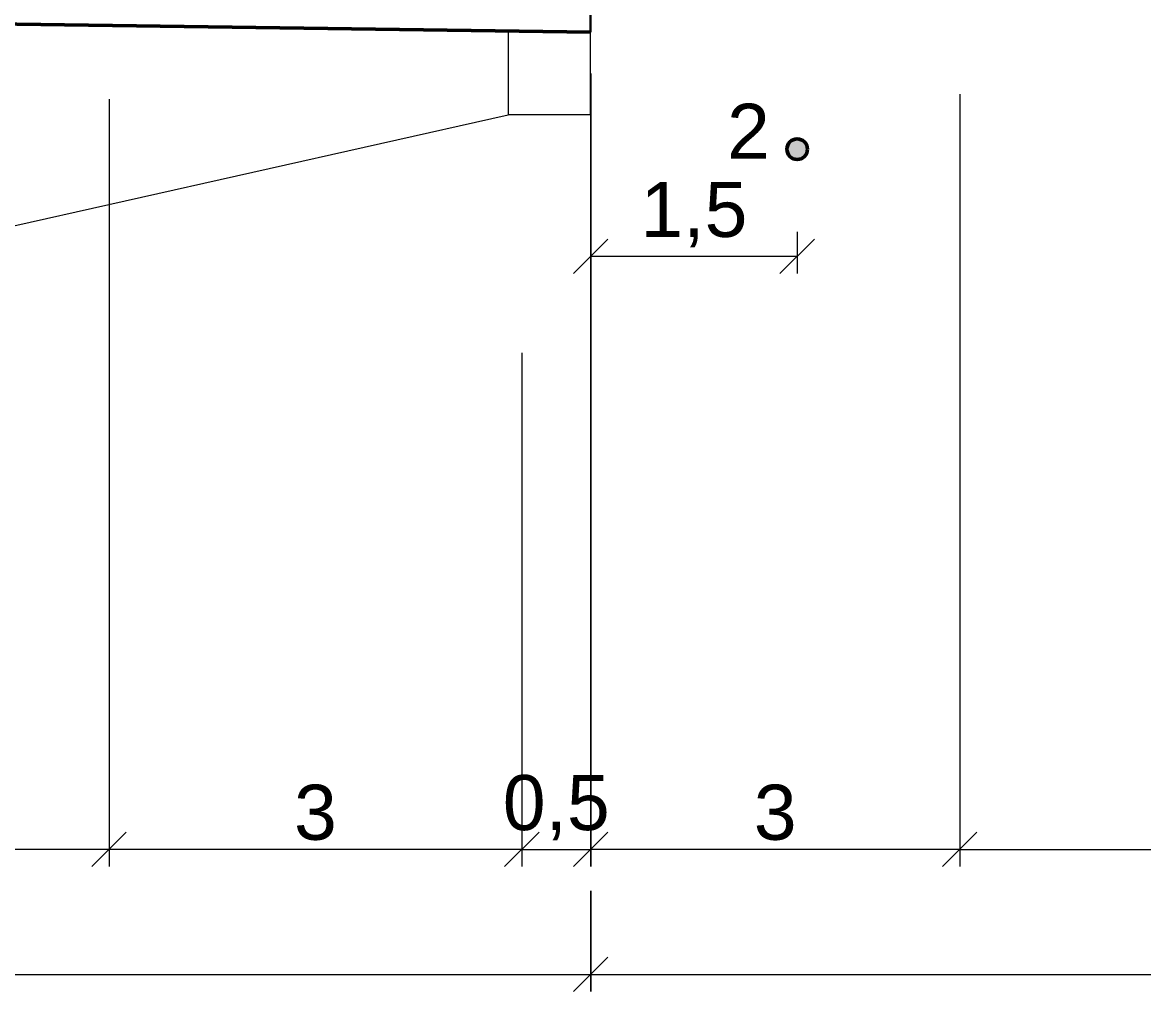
# Model space of a CAD drawing. Header units: millimetres. Extents: x -2123 to 5424, y -1286 to 835.
# Drawn here: x 52.82 to 60.96, y -231.77 to -224.73 of the extents above; entities that cross this region are included whole.
import ezdxf

# ---------------------------------------------------------------- set-up
doc = ezdxf.new("R2010")
doc.units = ezdxf.units.MM
doc.layers.get('0').update_dxf_attribs({"lineweight": 15})
for name, color, linetype, lineweight in [('Дор. Розм.', 7, 'Continuous', 50), ('Линия 0.2', 220, 'Continuous', 20), ('Линия 0.3', 160, 'Continuous', 30), ('Линия 0.5', 26, 'Continuous', 50), ('Размер', 94, 'Continuous', 15)]:
    doc.layers.add(name, color=color, linetype=linetype, lineweight=lineweight)
doc.styles.get("Standard").update_dxf_attribs({"font": 'arial.ttf'})
doc.styles.add('Аннотативный', font='arial.ttf')
doc.dimstyles.new('М-100', dxfattribs={"dimscale": 100, "dimtxt": 4, "dimasz": 2.5, "dimexe": 1.25, "dimexo": 3, "dimtad": 1, "dimlfac": 0.001, "dimtxsty": 'Standard', "dimblk": 'OBLIQUE', "dimcen": 2.5, "dimadec": 0, "dimazin": 0, "dimtfac": 1, "dimtmove": 0, "dimatfit": 3, "dimldrblk": 'OBLIQUE', "dimfxl": 1.25, "dimlwd": -1, "dimlwe": -1, "dimarcsym": 0})

# ---------------------------------------------------------------- blocks, each defined once
blk = doc.blocks.new('_Oblique')
at = {"color": 0, "linetype": 'ByBlock', "lineweight": -2}
blk.add_line((-0.5, -0.5), (0.5, 0.5), dxfattribs=at)
blk = doc.blocks.new('*D1025')
at = {"layer": 'Defpoints', "color": 0, "ltscale": 1000, "transparency": 16777216}
for p in [(50770.2, 17496.8), (48089.8, 17396.8), (48089.8, 11709.8)]:
    blk.add_point(p, dxfattribs=at)
at = {"layer": 'Размер', "color": 0, "ltscale": 1000, "transparency": 16777216}
for p, q in [((50770.2, 17196.8), (50770.2, 11584.8)), ((48089.8, 17096.8), (48089.8, 11584.8)), ((50770.2, 11709.8), (48089.8, 11709.8))]:
    blk.add_line(p, q, dxfattribs=at)
at = {"layer": 'Размер', "color": 0, "ltscale": 1000, "transparency": 16777216, "xscale": 250, "yscale": 250, "zscale": 250, "rotation": 180}
blk.add_blockref('_Oblique', (48089.8, 11709.8), dxfattribs=at)
at = {"layer": 'Размер', "color": 0, "ltscale": 1000, "transparency": 16777216, "xscale": 250, "yscale": 250, "zscale": 250}
blk.add_blockref('_Oblique', (50770.2, 11709.8), dxfattribs=at)
at = {"layer": 'Размер', "color": 0, "ltscale": 1000, "transparency": 16777216, "insert": (49430, 11976.7), "char_height": 400, "attachment_point": 5}
blk.add_mtext('3', dxfattribs=at)
blk = doc.blocks.new('*D1028')
at = {"layer": 'Defpoints', "color": 0, "ltscale": 1000, "transparency": 16777216}
for p in [(50770.2, 17496.8), (54470.8, 13963), (54470.8, 11709.8)]:
    blk.add_point(p, dxfattribs=at)
at = {"layer": 'Размер', "color": 0, "ltscale": 1000, "transparency": 16777216}
for p, q in [((50770.2, 17196.8), (50770.2, 11584.8)), ((54470.8, 13663), (54470.8, 11584.8)), ((50770.2, 11709.8), (54470.8, 11709.8))]:
    blk.add_line(p, q, dxfattribs=at)
at = {"layer": 'Размер', "color": 0, "ltscale": 1000, "transparency": 16777216, "xscale": 250, "yscale": 250, "zscale": 250, "rotation": 180}
blk.add_blockref('_Oblique', (50770.2, 11709.8), dxfattribs=at)
at = {"layer": 'Размер', "color": 0, "ltscale": 1000, "transparency": 16777216, "xscale": 250, "yscale": 250, "zscale": 250}
blk.add_blockref('_Oblique', (54470.8, 11709.8), dxfattribs=at)
at = {"layer": 'Размер', "color": 0, "ltscale": 1000, "transparency": 16777216, "insert": (52620.5, 12011.8), "char_height": 400, "attachment_point": 5}
blk.add_mtext('4,5', dxfattribs=at)
blk = doc.blocks.new('*D1029')
at = {"layer": 'Defpoints', "color": 0, "ltscale": 1000, "transparency": 16777216}
for p in [(48090.5, 17646.8), (47589.8, 15617.4), (48090.5, 11709.8)]:
    blk.add_point(p, dxfattribs=at)
at = {"layer": 'Размер', "color": 0, "ltscale": 1000, "transparency": 16777216}
for p, q in [((48090.5, 17346.8), (48090.5, 11584.8)), ((47589.8, 15317.4), (47589.8, 11584.8)), ((47589.8, 11709.8), (48090.5, 11709.8))]:
    blk.add_line(p, q, dxfattribs=at)
at = {"layer": 'Размер', "color": 0, "ltscale": 1000, "transparency": 16777216, "xscale": 250, "yscale": 250, "zscale": 250, "rotation": 180}
blk.add_blockref('_Oblique', (47589.8, 11709.8), dxfattribs=at)
at = {"layer": 'Размер', "color": 0, "ltscale": 1000, "transparency": 16777216, "xscale": 250, "yscale": 250, "zscale": 250}
blk.add_blockref('_Oblique', (48090.5, 11709.8), dxfattribs=at)
at = {"layer": 'Размер', "color": 0, "ltscale": 1000, "transparency": 16777216, "insert": (47840.2, 12012.7), "char_height": 400, "attachment_point": 5}
blk.add_mtext('0,5', dxfattribs=at)
blk = doc.blocks.new('*D1030')
at = {"layer": 'Defpoints', "color": 0, "ltscale": 1000, "transparency": 16777216}
for p in [(48089.8, 16496.8), (49589.8, 16496.8), (49589.8, 16019.4)]:
    blk.add_point(p, dxfattribs=at)
at = {"layer": 'Размер', "color": 0, "ltscale": 1000, "transparency": 16777216}
for p, q in [((48089.8, 16196.8), (48089.8, 15894.4)), ((49589.8, 16196.8), (49589.8, 15894.4)), ((48089.8, 16019.4), (49589.8, 16019.4))]:
    blk.add_line(p, q, dxfattribs=at)
at = {"layer": 'Размер', "color": 0, "ltscale": 1000, "transparency": 16777216, "xscale": 250, "yscale": 250, "zscale": 250, "rotation": 180}
blk.add_blockref('_Oblique', (48089.8, 16019.4), dxfattribs=at)
at = {"layer": 'Размер', "color": 0, "ltscale": 1000, "transparency": 16777216, "xscale": 250, "yscale": 250, "zscale": 250}
blk.add_blockref('_Oblique', (49589.8, 16019.4), dxfattribs=at)
at = {"layer": 'Размер', "color": 0, "ltscale": 1000, "transparency": 16777216, "insert": (48839.8, 16322.3), "char_height": 400, "attachment_point": 5}
blk.add_mtext('1,5', dxfattribs=at)
blk = doc.blocks.new('*D1006')
at = {"layer": 'Defpoints', "color": 0, "ltscale": 1000, "transparency": 16777216}
for p in [(27109.9, 11709.8), (48089.8, 11709.1), (48089.8, 10801.5)]:
    blk.add_point(p, dxfattribs=at)
at = {"layer": 'Размер', "color": 0, "ltscale": 1000, "transparency": 16777216}
for p, q in [((27109.9, 11409.8), (27109.9, 10676.5)), ((48089.8, 11409.1), (48089.8, 10676.5)), ((27109.9, 10801.5), (48089.8, 10801.5))]:
    blk.add_line(p, q, dxfattribs=at)
at = {"layer": 'Размер', "color": 0, "ltscale": 1000, "transparency": 16777216, "xscale": 250, "yscale": 250, "zscale": 250, "rotation": 180}
blk.add_blockref('_Oblique', (27109.9, 10801.5), dxfattribs=at)
at = {"layer": 'Размер', "color": 0, "ltscale": 1000, "transparency": 16777216, "xscale": 250, "yscale": 250, "zscale": 250}
blk.add_blockref('_Oblique', (48089.8, 10801.5), dxfattribs=at)
at = {"layer": 'Размер', "color": 0, "ltscale": 1000, "transparency": 16777216, "insert": (37599.9, 11064.9), "char_height": 400, "attachment_point": 5}
blk.add_mtext('21', dxfattribs=at)
blk = doc.blocks.new('*D1007')
at = {"layer": 'Defpoints', "color": 0, "ltscale": 1000, "transparency": 16777216}
for p in [(48090.5, 11709.8), (57589.8, 11709.8), (57589.8, 10801.5)]:
    blk.add_point(p, dxfattribs=at)
at = {"layer": 'Размер', "color": 0, "ltscale": 1000, "transparency": 16777216}
for p, q in [((48090.5, 11409.8), (48090.5, 10676.5)), ((57589.8, 11409.8), (57589.8, 10676.5)), ((48090.5, 10801.5), (57589.8, 10801.5))]:
    blk.add_line(p, q, dxfattribs=at)
at = {"layer": 'Размер', "color": 0, "ltscale": 1000, "transparency": 16777216, "xscale": 250, "yscale": 250, "zscale": 250, "rotation": 180}
blk.add_blockref('_Oblique', (48090.5, 10801.5), dxfattribs=at)
at = {"layer": 'Размер', "color": 0, "ltscale": 1000, "transparency": 16777216, "xscale": 250, "yscale": 250, "zscale": 250}
blk.add_blockref('_Oblique', (57589.8, 10801.5), dxfattribs=at)
at = {"layer": 'Размер', "color": 0, "ltscale": 1000, "transparency": 16777216, "insert": (52840.2, 11104.4), "char_height": 400, "attachment_point": 5}
blk.add_mtext('11,5', dxfattribs=at)
blk = doc.blocks.new('*D1008')
at = {"layer": 'Defpoints', "color": 0, "ltscale": 1000, "transparency": 16777216}
for p in [(44592.8, 17460.4), (41595.8, 13466.4), (41595.8, 11709.8)]:
    blk.add_point(p, dxfattribs=at)
at = {"layer": 'Размер', "color": 0, "ltscale": 1000, "transparency": 16777216}
for p, q in [((44592.8, 17160.4), (44592.8, 11584.8)), ((41595.8, 13166.4), (41595.8, 11584.8)), ((44592.8, 11709.8), (41595.8, 11709.8))]:
    blk.add_line(p, q, dxfattribs=at)
at = {"layer": 'Размер', "color": 0, "ltscale": 1000, "transparency": 16777216, "xscale": 250, "yscale": 250, "zscale": 250, "rotation": 180}
blk.add_blockref('_Oblique', (41595.8, 11709.8), dxfattribs=at)
at = {"layer": 'Размер', "color": 0, "ltscale": 1000, "transparency": 16777216, "xscale": 250, "yscale": 250, "zscale": 250}
blk.add_blockref('_Oblique', (44592.8, 11709.8), dxfattribs=at)
at = {"layer": 'Размер', "color": 0, "ltscale": 1000, "transparency": 16777216, "insert": (43094.3, 11976.7), "char_height": 400, "attachment_point": 5}
blk.add_mtext('3', dxfattribs=at)
blk = doc.blocks.new('*D1009')
at = {"layer": 'Defpoints', "color": 0, "ltscale": 1000, "transparency": 16777216}
for p in [(47589.8, 15091.6), (44592.8, 13466.4), (44592.8, 11709.8)]:
    blk.add_point(p, dxfattribs=at)
at = {"layer": 'Размер', "color": 0, "ltscale": 1000, "transparency": 16777216}
for p, q in [((47589.8, 14791.6), (47589.8, 11584.8)), ((44592.8, 13166.4), (44592.8, 11584.8)), ((47589.8, 11709.8), (44592.8, 11709.8))]:
    blk.add_line(p, q, dxfattribs=at)
at = {"layer": 'Размер', "color": 0, "ltscale": 1000, "transparency": 16777216, "xscale": 250, "yscale": 250, "zscale": 250, "rotation": 180}
blk.add_blockref('_Oblique', (44592.8, 11709.8), dxfattribs=at)
at = {"layer": 'Размер', "color": 0, "ltscale": 1000, "transparency": 16777216, "xscale": 250, "yscale": 250, "zscale": 250}
blk.add_blockref('_Oblique', (47589.8, 11709.8), dxfattribs=at)
at = {"layer": 'Размер', "color": 0, "ltscale": 1000, "transparency": 16777216, "insert": (46091.3, 11976.7), "char_height": 400, "attachment_point": 5}
blk.add_mtext('3', dxfattribs=at)
blk = doc.blocks.new('2')
at = {"ltscale": 1000}
h = blk.add_hatch(color=0, dxfattribs=at)
h.dxf.hatch_style = 1
h.paths.add_polyline_path([(49664.804, 16796.783, 1), (49514.804, 16796.783, 1)])
at = {"color": 0, "ltscale": 1000}
blk.add_circle((49589.804, 16796.783), 75, dxfattribs=at)
at = {"layer": 'Линия 0.2', "color": 0, "ltscale": 1000}
for p, q in [((48089.804, 17646.783), (47489.804, 17646.988)), ((47489.804, 17646.988), (47489.804, 17046.783)), ((48089.599, 17046.783), (48089.804, 17646.783)), ((37962.355, 14908.353), (47489.804, 17046.783)), ((48089.804, 17046.783), (47489.804, 17046.783))]:
    blk.add_line(p, q, dxfattribs=at)
at = {"layer": 'Линия 0.3', "color": 0, "ltscale": 1000}
blk.add_line((48089.804, 17796.783), (48089.804, 17646.783), dxfattribs=at)
at = {"layer": 'Линия 0.5', "color": 0, "ltscale": 1000}
blk.add_line((48090.499, 17646.783), (37598.804, 17796.783), dxfattribs=at)
at = {"color": 0, "lineweight": 25, "ltscale": 1000, "insert": (49390.869, 17126.955), "char_height": 400, "width": 613.06669, "attachment_point": 3, "style": 'Аннотативный'}
blk.add_mtext('2', dxfattribs=at)
at = {"layer": 'Размер', "color": 0, "ltscale": 1000}
dim = blk.add_linear_dim(base=(48090.499, 11709.785), p1=(47589.804, 15617.429), p2=(48090.499, 17646.783), angle=180, dimstyle='М-100', dxfattribs=at)
dim.commit()
dim.dimension.update_dxf_attribs({"geometry": '*D1029', "text_midpoint": (47840.152, 11709.785), "dimtype": 160})
for base, p1, p2, picture, middle in [((41595.804, 11709.785), (44592.804, 17460.381), (41595.804, 13466.365), '*D1008', (43094.304, 11976.651)), ((49589.804, 16019.41), (48089.804, 16496.783), (49589.804, 16496.783), '*D1030', (48839.804, 16322.292)), ((44592.804, 11709.785), (47589.804, 15091.572), (44592.804, 13466.365), '*D1009', (46091.304, 11976.651))]:
    dim = blk.add_linear_dim(base=base, p1=p1, p2=p2, angle=180, dimstyle='М-100', dxfattribs=at)
    dim.commit()
    dim.dimension.update_dxf_attribs({"geometry": picture, "text_midpoint": middle})
for base, p2, text, picture, middle in [((48089.804, 11709.785), (48089.804, 17396.783), '3', '*D1025', (49429.979, 11976.651)), ((54470.765, 11709.785), (54470.765, 13963.045), '4,5', '*D1028', (52620.459, 12011.849))]:
    dim = blk.add_linear_dim(base=base, p1=(50770.154, 17496.783), p2=p2, angle=180, text=text, dimstyle='М-100', dxfattribs=at)
    dim.commit()
    dim.dimension.update_dxf_attribs({"geometry": picture, "text_midpoint": middle})
for base, p1, p2, text, picture, middle in [((48089.804, 10801.546), (27109.918, 11709.785), (48089.804, 11709.09), '21', '*D1006', (37599.861, 11064.865)), ((57589.804, 10801.546), (48090.499, 11709.785), (57589.804, 11709.785), '11,5', '*D1007', (52840.152, 11104.428))]:
    dim = blk.add_linear_dim(base=base, p1=p1, p2=p2, text=text, dimstyle='М-100', dxfattribs=at)
    dim.commit()
    dim.dimension.update_dxf_attribs({"geometry": picture, "text_midpoint": middle})

msp = doc.modelspace()

# ---------------------------------------------------------------- block references
at = {"layer": 'Дор. Розм.', "xscale": 0.001, "yscale": 0.001, "zscale": 0.001}
msp.add_blockref('2', (8.8515, -242.4478), dxfattribs=at)

doc.saveas('drawing.dxf')
